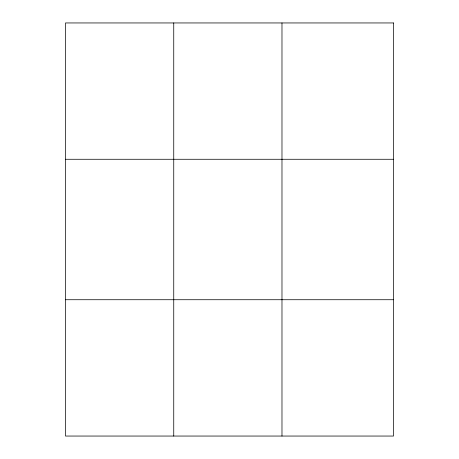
<?xml version="1.0" encoding="UTF-8"?>
<svg xmlns="http://www.w3.org/2000/svg" width="459" height="459" viewBox="0 0 459 459"><rect width="100%" height="100%" fill="white"/><g stroke="black" fill="none" stroke-linecap="round" stroke-linejoin="round"><path stroke-width="0.69" d="M173.743 22.95L173.743 436.05M281.981 22.95L281.981 436.05M65.499 159.273L393.501 159.273M65.499 299.727L393.501 299.727M393.501 22.95L393.501 436.05L65.499 436.05L65.499 22.95L393.501 22.95"/></g></svg>
